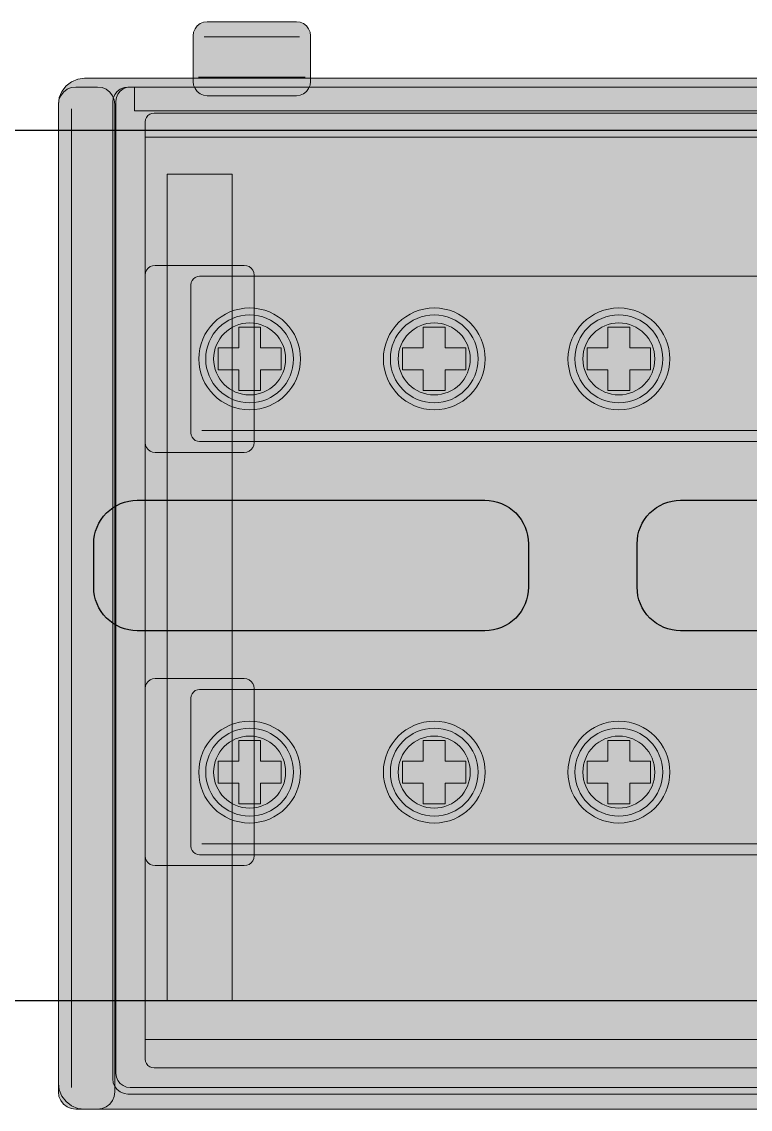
# Model space of a CAD drawing. Header units: millimetres. Extents: x 2517 to 4319, y 573 to 1664.
# Drawn here: x 2837.5 to 2871, y 786.9 to 836.9 of the extents above; entities that cross this region are included whole.
import ezdxf

# ---------------------------------------------------------------- set-up
doc = ezdxf.new("R2010")
doc.units = ezdxf.units.MM
for name, color, linetype, lineweight in [('EKF_DETAILS', 7, 'Continuous', 5), ('EKF_FILL', 7, 'Continuous', 5), ('EKF_OUTLINE', 7, 'Continuous', 13), ('EKF_TERMINALS', 7, 'Continuous', 5)]:
    doc.layers.add(name, color=color, linetype=linetype, lineweight=lineweight)

# ---------------------------------------------------------------- blocks, each defined once
blk = doc.blocks.new('*U7')
at = {"ltscale": 2}
blk.add_lwpolyline([(0, 20), (0, -20), (895.8, -20), (895.8, 20), (0, 20)], dxfattribs=at)
for points in [[(315.234, 3), (331.234, 3, -0.414214), (333.234, 1), (333.234, -1, -0.414214), (331.234, -3), (315.234, -3, -0.414214), (313.234, -1), (313.234, 1, -0.414214)], [(340.234, 3), (356.234, 3, -0.414214), (358.234, 1), (358.234, -1, -0.414214), (356.234, -3), (340.234, -3, -0.414214), (338.234, -1), (338.234, 1, -0.414214)]]:
    blk.add_lwpolyline(points, format="xyb", close=True, dxfattribs=at)
blk = doc.blocks.new('EKF_CM_2x15')
at = {"layer": 'EKF_FILL', "true_color": 0x74745f}
blk.add_hatch(color=47, dxfattribs=at).paths.add_polyline_path([(10.95, 50), (11.118, 49.978), (11.275, 49.913), (11.41, 49.81), (11.513, 49.675), (11.578, 49.518), (11.6, 49.35), (11.6, 47.25), (11.578, 47.082), (11.513, 46.925), (11.41, 46.79), (11.275, 46.687), (11.118, 46.622), (10.95, 46.6), (6.85, 46.6), (6.682, 46.622), (6.525, 46.687), (6.39, 46.79), (6.287, 46.925), (6.222, 47.082), (6.2, 47.25), (6.2, 49.35), (6.222, 49.518), (6.287, 49.675), (6.39, 49.81), (6.525, 49.913), (6.682, 49.978), (6.85, 50)])
at = {"layer": 'EKF_FILL', "true_color": 0xe3e8e5}
blk.add_hatch(color=254, dxfattribs=at).paths.add_polyline_path([(135.3, 47.4), (135.611, 47.359), (135.9, 47.239), (136.149, 47.049), (136.339, 46.8), (136.459, 46.511), (136.5, 46.2), (136.5, 1.2), (136.459, 0.889), (136.339, 0.6), (136.149, 0.351), (135.9, 0.161), (135.611, 0.041), (135.3, 0), (1.2, 0), (0.889, 0.041), (0.6, 0.161), (0.351, 0.351), (0.161, 0.6), (0.041, 0.889), (0, 1.2), (0, 46.2), (0.041, 46.511), (0.161, 46.8), (0.351, 47.049), (0.6, 47.239), (0.889, 47.359), (1.2, 47.4)])
at = {"layer": 'EKF_FILL', "true_color": 0xe4e9e6}
blk.add_hatch(color=254, dxfattribs=at).paths.add_polyline_path([(1.8, 47), (2.007, 46.973), (2.2, 46.893), (2.366, 46.766), (2.493, 46.6), (2.573, 46.407), (2.6, 46.2), (2.6, 0.8), (2.573, 0.593), (2.493, 0.4), (2.366, 0.234), (2.2, 0.107), (2.007, 0.027), (1.8, 0), (0.8, 0), (0.593, 0.027), (0.4, 0.107), (0.234, 0.234), (0.107, 0.4), (0.027, 0.593), (0, 0.8), (0, 46.2), (0.027, 46.407), (0.107, 46.6), (0.234, 46.766), (0.4, 46.893), (0.593, 46.973), (0.8, 47)])
at = {"layer": 'EKF_FILL', "true_color": 0x55564e}
blk.add_hatch(color=251, dxfattribs=at).paths.add_polyline_path([(133.3, 47), (133.481, 46.976), (133.65, 46.906), (133.795, 46.795), (133.906, 46.65), (133.976, 46.481), (134, 46.3), (134, 1.4), (133.976, 1.219), (133.906, 1.05), (133.795, 0.905), (133.65, 0.794), (133.481, 0.724), (133.3, 0.7), (3.2, 0.7), (3.019, 0.724), (2.85, 0.794), (2.705, 0.905), (2.594, 1.05), (2.524, 1.219), (2.5, 1.4), (2.5, 46.3), (2.524, 46.481), (2.594, 46.65), (2.705, 46.795), (2.85, 46.906), (3.019, 46.976), (3.2, 47)])
at = {"layer": 'EKF_FILL', "true_color": 0x797c6b}
blk.add_hatch(color=8, dxfattribs=at).paths.add_polyline_path([(3.5, 47), (133, 47), (133, 45.9), (3.5, 45.9)])
at = {"layer": 'EKF_FILL', "true_color": 0x8b8e81}
blk.add_hatch(color=252, dxfattribs=at).paths.add_polyline_path([(3.3, 46.2), (133.2, 46.2), (133.2, 45), (3.3, 45)])
at = {"layer": 'EKF_FILL', "true_color": 0x66665a}
blk.add_hatch(color=251, dxfattribs=at).paths.add_polyline_path([(132.1, 45.8), (132.204, 45.786), (132.3, 45.746), (132.383, 45.683), (132.446, 45.6), (132.486, 45.504), (132.5, 45.4), (132.5, 2.3), (132.486, 2.196), (132.446, 2.1), (132.383, 2.017), (132.3, 1.954), (132.204, 1.914), (132.1, 1.9), (4.4, 1.9), (4.296, 1.914), (4.2, 1.954), (4.117, 2.017), (4.054, 2.1), (4.014, 2.196), (4, 2.3), (4, 45.4), (4.014, 45.504), (4.054, 45.6), (4.117, 45.683), (4.2, 45.746), (4.296, 45.786), (4.4, 45.8)])
at = {"layer": 'EKF_FILL', "true_color": 0x7d7d6d}
blk.add_hatch(color=8, dxfattribs=at).paths.add_polyline_path([(5, 43), (8, 43), (8, 5), (5, 5)])
at = {"layer": 'EKF_FILL', "true_color": 0x56594c}
for points in [[(8.55, 38.8), (8.666, 38.785), (8.775, 38.74), (8.868, 38.668), (8.94, 38.575), (8.985, 38.466), (9, 38.35), (9, 30.65), (8.985, 30.534), (8.94, 30.425), (8.868, 30.332), (8.775, 30.26), (8.666, 30.215), (8.55, 30.2), (4.45, 30.2), (4.334, 30.215), (4.225, 30.26), (4.132, 30.332), (4.06, 30.425), (4.015, 30.534), (4, 30.65), (4, 38.35), (4.015, 38.466), (4.06, 38.575), (4.132, 38.668), (4.225, 38.74), (4.334, 38.785), (4.45, 38.8)], [(8.55, 19.8), (8.666, 19.785), (8.775, 19.74), (8.868, 19.668), (8.94, 19.575), (8.985, 19.466), (9, 19.35), (9, 11.65), (8.985, 11.534), (8.94, 11.425), (8.868, 11.332), (8.775, 11.26), (8.666, 11.215), (8.55, 11.2), (4.45, 11.2), (4.334, 11.215), (4.225, 11.26), (4.132, 11.332), (4.06, 11.425), (4.015, 11.534), (4, 11.65), (4, 19.35), (4.015, 19.466), (4.06, 19.575), (4.132, 19.668), (4.225, 19.74), (4.334, 19.785), (4.45, 19.8)]]:
    blk.add_hatch(color=251, dxfattribs=at).paths.add_polyline_path(points)
at = {"layer": 'EKF_FILL', "true_color": 0x8b805d}
for points in [[(130, 38.3), (130.104, 38.286), (130.2, 38.246), (130.283, 38.183), (130.346, 38.1), (130.386, 38.004), (130.4, 37.9), (130.4, 31.1), (130.386, 30.996), (130.346, 30.9), (130.283, 30.817), (130.2, 30.754), (130.104, 30.714), (130, 30.7), (6.5, 30.7), (6.396, 30.714), (6.3, 30.754), (6.217, 30.817), (6.154, 30.9), (6.114, 30.996), (6.1, 31.1), (6.1, 37.9), (6.114, 38.004), (6.154, 38.1), (6.217, 38.183), (6.3, 38.246), (6.396, 38.286), (6.5, 38.3)], [(130, 19.3), (130.104, 19.286), (130.2, 19.246), (130.283, 19.183), (130.346, 19.1), (130.386, 19.004), (130.4, 18.9), (130.4, 12.1), (130.386, 11.996), (130.346, 11.9), (130.283, 11.817), (130.2, 11.754), (130.104, 11.714), (130, 11.7), (6.5, 11.7), (6.396, 11.714), (6.3, 11.754), (6.217, 11.817), (6.154, 11.9), (6.114, 11.996), (6.1, 12.1), (6.1, 18.9), (6.114, 19.004), (6.154, 19.1), (6.217, 19.183), (6.3, 19.246), (6.396, 19.286), (6.5, 19.3)]]:
    blk.add_hatch(color=45, dxfattribs=at).paths.add_polyline_path(points)
at = {"layer": 'EKF_FILL', "true_color": 0x625f4e}
for points in [[(11.14, 34.5), (11.12, 34.195), (11.06, 33.894), (10.962, 33.605), (10.826, 33.33), (10.656, 33.075), (10.455, 32.845), (10.225, 32.644), (9.97, 32.474), (9.695, 32.338), (9.406, 32.24), (9.105, 32.18), (8.8, 32.16), (8.495, 32.18), (8.194, 32.24), (7.905, 32.338), (7.63, 32.474), (7.375, 32.644), (7.145, 32.845), (6.944, 33.075), (6.774, 33.33), (6.638, 33.605), (6.54, 33.894), (6.48, 34.195), (6.46, 34.5), (6.48, 34.805), (6.54, 35.106), (6.638, 35.395), (6.774, 35.67), (6.944, 35.925), (7.145, 36.155), (7.375, 36.356), (7.63, 36.526), (7.905, 36.662), (8.194, 36.76), (8.495, 36.82), (8.8, 36.84), (9.105, 36.82), (9.406, 36.76), (9.695, 36.662), (9.97, 36.526), (10.225, 36.356), (10.455, 36.155), (10.656, 35.925), (10.826, 35.67), (10.962, 35.395), (11.06, 35.106), (11.12, 34.805)], [(19.633, 34.5), (19.613, 34.195), (19.553, 33.894), (19.455, 33.605), (19.319, 33.33), (19.149, 33.075), (18.947, 32.845), (18.717, 32.644), (18.463, 32.474), (18.188, 32.338), (17.898, 32.24), (17.598, 32.18), (17.293, 32.16), (16.987, 32.18), (16.687, 32.24), (16.397, 32.338), (16.123, 32.474), (15.868, 32.644), (15.638, 32.845), (15.436, 33.075), (15.266, 33.33), (15.131, 33.605), (15.033, 33.894), (14.973, 34.195), (14.953, 34.5), (14.973, 34.805), (15.033, 35.106), (15.131, 35.395), (15.266, 35.67), (15.436, 35.925), (15.638, 36.155), (15.868, 36.356), (16.123, 36.526), (16.397, 36.662), (16.687, 36.76), (16.987, 36.82), (17.293, 36.84), (17.598, 36.82), (17.898, 36.76), (18.188, 36.662), (18.463, 36.526), (18.717, 36.356), (18.947, 36.155), (19.149, 35.925), (19.319, 35.67), (19.455, 35.395), (19.553, 35.106), (19.613, 34.805)], [(28.126, 34.5), (28.106, 34.195), (28.046, 33.894), (27.948, 33.605), (27.812, 33.33), (27.642, 33.075), (27.44, 32.845), (27.21, 32.644), (26.956, 32.474), (26.681, 32.338), (26.391, 32.24), (26.091, 32.18), (25.786, 32.16), (25.48, 32.18), (25.18, 32.24), (24.89, 32.338), (24.616, 32.474), (24.361, 32.644), (24.131, 32.845), (23.929, 33.075), (23.759, 33.33), (23.624, 33.605), (23.525, 33.894), (23.466, 34.195), (23.446, 34.5), (23.466, 34.805), (23.525, 35.106), (23.624, 35.395), (23.759, 35.67), (23.929, 35.925), (24.131, 36.155), (24.361, 36.356), (24.616, 36.526), (24.89, 36.662), (25.18, 36.76), (25.48, 36.82), (25.786, 36.84), (26.091, 36.82), (26.391, 36.76), (26.681, 36.662), (26.956, 36.526), (27.21, 36.356), (27.44, 36.155), (27.642, 35.925), (27.812, 35.67), (27.948, 35.395), (28.046, 35.106), (28.106, 34.805)], [(11.14, 15.5), (11.12, 15.195), (11.06, 14.894), (10.962, 14.605), (10.826, 14.33), (10.656, 14.075), (10.455, 13.845), (10.225, 13.644), (9.97, 13.474), (9.695, 13.338), (9.406, 13.24), (9.105, 13.18), (8.8, 13.16), (8.495, 13.18), (8.194, 13.24), (7.905, 13.338), (7.63, 13.474), (7.375, 13.644), (7.145, 13.845), (6.944, 14.075), (6.774, 14.33), (6.638, 14.605), (6.54, 14.894), (6.48, 15.195), (6.46, 15.5), (6.48, 15.805), (6.54, 16.106), (6.638, 16.395), (6.774, 16.67), (6.944, 16.925), (7.145, 17.155), (7.375, 17.356), (7.63, 17.526), (7.905, 17.662), (8.194, 17.76), (8.495, 17.82), (8.8, 17.84), (9.105, 17.82), (9.406, 17.76), (9.695, 17.662), (9.97, 17.526), (10.225, 17.356), (10.455, 17.155), (10.656, 16.925), (10.826, 16.67), (10.962, 16.395), (11.06, 16.106), (11.12, 15.805)], [(19.633, 15.5), (19.613, 15.195), (19.553, 14.894), (19.455, 14.605), (19.319, 14.33), (19.149, 14.075), (18.947, 13.845), (18.717, 13.644), (18.463, 13.474), (18.188, 13.338), (17.898, 13.24), (17.598, 13.18), (17.293, 13.16), (16.987, 13.18), (16.687, 13.24), (16.397, 13.338), (16.123, 13.474), (15.868, 13.644), (15.638, 13.845), (15.436, 14.075), (15.266, 14.33), (15.131, 14.605), (15.033, 14.894), (14.973, 15.195), (14.953, 15.5), (14.973, 15.805), (15.033, 16.106), (15.131, 16.395), (15.266, 16.67), (15.436, 16.925), (15.638, 17.155), (15.868, 17.356), (16.123, 17.526), (16.397, 17.662), (16.687, 17.76), (16.987, 17.82), (17.293, 17.84), (17.598, 17.82), (17.898, 17.76), (18.188, 17.662), (18.463, 17.526), (18.717, 17.356), (18.947, 17.155), (19.149, 16.925), (19.319, 16.67), (19.455, 16.395), (19.553, 16.106), (19.613, 15.805)], [(28.126, 15.5), (28.106, 15.195), (28.046, 14.894), (27.948, 14.605), (27.812, 14.33), (27.642, 14.075), (27.44, 13.845), (27.21, 13.644), (26.956, 13.474), (26.681, 13.338), (26.391, 13.24), (26.091, 13.18), (25.786, 13.16), (25.48, 13.18), (25.18, 13.24), (24.89, 13.338), (24.616, 13.474), (24.361, 13.644), (24.131, 13.845), (23.929, 14.075), (23.759, 14.33), (23.624, 14.605), (23.525, 14.894), (23.466, 15.195), (23.446, 15.5), (23.466, 15.805), (23.525, 16.106), (23.624, 16.395), (23.759, 16.67), (23.929, 16.925), (24.131, 17.155), (24.361, 17.356), (24.616, 17.526), (24.89, 17.662), (25.18, 17.76), (25.48, 17.82), (25.786, 17.84), (26.091, 17.82), (26.391, 17.76), (26.681, 17.662), (26.956, 17.526), (27.21, 17.356), (27.44, 17.155), (27.642, 16.925), (27.812, 16.67), (27.948, 16.395), (28.046, 16.106), (28.106, 15.805)]]:
    blk.add_hatch(color=251, dxfattribs=at).paths.add_polyline_path(points)
at = {"layer": 'EKF_FILL', "true_color": 0x909087}
for points in [[(10.82, 34.5), (10.803, 34.236), (10.751, 33.977), (10.666, 33.727), (10.549, 33.49), (10.403, 33.27), (10.228, 33.072), (10.03, 32.897), (9.81, 32.751), (9.573, 32.634), (9.323, 32.549), (9.064, 32.497), (8.8, 32.48), (8.536, 32.497), (8.277, 32.549), (8.027, 32.634), (7.79, 32.751), (7.57, 32.897), (7.372, 33.072), (7.197, 33.27), (7.051, 33.49), (6.934, 33.727), (6.849, 33.977), (6.797, 34.236), (6.78, 34.5), (6.797, 34.764), (6.849, 35.023), (6.934, 35.273), (7.051, 35.51), (7.197, 35.73), (7.372, 35.928), (7.57, 36.103), (7.79, 36.249), (8.027, 36.366), (8.277, 36.451), (8.536, 36.503), (8.8, 36.52), (9.064, 36.503), (9.323, 36.451), (9.573, 36.366), (9.81, 36.249), (10.03, 36.103), (10.228, 35.928), (10.403, 35.73), (10.549, 35.51), (10.666, 35.273), (10.751, 35.023), (10.803, 34.764)], [(19.313, 34.5), (19.296, 34.236), (19.244, 33.977), (19.159, 33.727), (19.042, 33.49), (18.895, 33.27), (18.721, 33.072), (18.523, 32.897), (18.303, 32.751), (18.066, 32.634), (17.816, 32.549), (17.557, 32.497), (17.293, 32.48), (17.029, 32.497), (16.77, 32.549), (16.52, 32.634), (16.283, 32.751), (16.063, 32.897), (15.865, 33.072), (15.69, 33.27), (15.543, 33.49), (15.427, 33.727), (15.342, 33.977), (15.29, 34.236), (15.273, 34.5), (15.29, 34.764), (15.342, 35.023), (15.427, 35.273), (15.543, 35.51), (15.69, 35.73), (15.865, 35.928), (16.063, 36.103), (16.283, 36.249), (16.52, 36.366), (16.77, 36.451), (17.029, 36.503), (17.293, 36.52), (17.557, 36.503), (17.816, 36.451), (18.066, 36.366), (18.303, 36.249), (18.523, 36.103), (18.721, 35.928), (18.895, 35.73), (19.042, 35.51), (19.159, 35.273), (19.244, 35.023), (19.296, 34.764)], [(27.806, 34.5), (27.788, 34.236), (27.737, 33.977), (27.652, 33.727), (27.535, 33.49), (27.388, 33.27), (27.214, 33.072), (27.015, 32.897), (26.796, 32.751), (26.559, 32.634), (26.309, 32.549), (26.049, 32.497), (25.786, 32.48), (25.522, 32.497), (25.263, 32.549), (25.013, 32.634), (24.776, 32.751), (24.556, 32.897), (24.357, 33.072), (24.183, 33.27), (24.036, 33.49), (23.919, 33.727), (23.835, 33.977), (23.783, 34.236), (23.766, 34.5), (23.783, 34.764), (23.835, 35.023), (23.919, 35.273), (24.036, 35.51), (24.183, 35.73), (24.357, 35.928), (24.556, 36.103), (24.776, 36.249), (25.013, 36.366), (25.263, 36.451), (25.522, 36.503), (25.786, 36.52), (26.049, 36.503), (26.309, 36.451), (26.559, 36.366), (26.796, 36.249), (27.015, 36.103), (27.214, 35.928), (27.388, 35.73), (27.535, 35.51), (27.652, 35.273), (27.737, 35.023), (27.788, 34.764)], [(10.82, 15.5), (10.803, 15.236), (10.751, 14.977), (10.666, 14.727), (10.549, 14.49), (10.403, 14.27), (10.228, 14.072), (10.03, 13.897), (9.81, 13.751), (9.573, 13.634), (9.323, 13.549), (9.064, 13.497), (8.8, 13.48), (8.536, 13.497), (8.277, 13.549), (8.027, 13.634), (7.79, 13.751), (7.57, 13.897), (7.372, 14.072), (7.197, 14.27), (7.051, 14.49), (6.934, 14.727), (6.849, 14.977), (6.797, 15.236), (6.78, 15.5), (6.797, 15.764), (6.849, 16.023), (6.934, 16.273), (7.051, 16.51), (7.197, 16.73), (7.372, 16.928), (7.57, 17.103), (7.79, 17.249), (8.027, 17.366), (8.277, 17.451), (8.536, 17.503), (8.8, 17.52), (9.064, 17.503), (9.323, 17.451), (9.573, 17.366), (9.81, 17.249), (10.03, 17.103), (10.228, 16.928), (10.403, 16.73), (10.549, 16.51), (10.666, 16.273), (10.751, 16.023), (10.803, 15.764)], [(19.313, 15.5), (19.296, 15.236), (19.244, 14.977), (19.159, 14.727), (19.042, 14.49), (18.895, 14.27), (18.721, 14.072), (18.523, 13.897), (18.303, 13.751), (18.066, 13.634), (17.816, 13.549), (17.557, 13.497), (17.293, 13.48), (17.029, 13.497), (16.77, 13.549), (16.52, 13.634), (16.283, 13.751), (16.063, 13.897), (15.865, 14.072), (15.69, 14.27), (15.543, 14.49), (15.427, 14.727), (15.342, 14.977), (15.29, 15.236), (15.273, 15.5), (15.29, 15.764), (15.342, 16.023), (15.427, 16.273), (15.543, 16.51), (15.69, 16.73), (15.865, 16.928), (16.063, 17.103), (16.283, 17.249), (16.52, 17.366), (16.77, 17.451), (17.029, 17.503), (17.293, 17.52), (17.557, 17.503), (17.816, 17.451), (18.066, 17.366), (18.303, 17.249), (18.523, 17.103), (18.721, 16.928), (18.895, 16.73), (19.042, 16.51), (19.159, 16.273), (19.244, 16.023), (19.296, 15.764)], [(27.806, 15.5), (27.788, 15.236), (27.737, 14.977), (27.652, 14.727), (27.535, 14.49), (27.388, 14.27), (27.214, 14.072), (27.015, 13.897), (26.796, 13.751), (26.559, 13.634), (26.309, 13.549), (26.049, 13.497), (25.786, 13.48), (25.522, 13.497), (25.263, 13.549), (25.013, 13.634), (24.776, 13.751), (24.556, 13.897), (24.357, 14.072), (24.183, 14.27), (24.036, 14.49), (23.919, 14.727), (23.835, 14.977), (23.783, 15.236), (23.766, 15.5), (23.783, 15.764), (23.835, 16.023), (23.919, 16.273), (24.036, 16.51), (24.183, 16.73), (24.357, 16.928), (24.556, 17.103), (24.776, 17.249), (25.013, 17.366), (25.263, 17.451), (25.522, 17.503), (25.786, 17.52), (26.049, 17.503), (26.309, 17.451), (26.559, 17.366), (26.796, 17.249), (27.015, 17.103), (27.214, 16.928), (27.388, 16.73), (27.535, 16.51), (27.652, 16.273), (27.737, 16.023), (27.788, 15.764)]]:
    blk.add_hatch(color=252, dxfattribs=at).paths.add_polyline_path(points)
at = {"layer": 'EKF_FILL', "true_color": 0x797d75}
for points in [[(10.456, 34.5), (10.442, 34.284), (10.4, 34.071), (10.33, 33.866), (10.234, 33.672), (10.114, 33.492), (9.971, 33.329), (9.808, 33.186), (9.628, 33.066), (9.434, 32.97), (9.229, 32.9), (9.016, 32.858), (8.8, 32.844), (8.584, 32.858), (8.371, 32.9), (8.166, 32.97), (7.972, 33.066), (7.792, 33.186), (7.629, 33.329), (7.486, 33.492), (7.366, 33.672), (7.27, 33.866), (7.2, 34.071), (7.158, 34.284), (7.144, 34.5), (7.158, 34.716), (7.2, 34.929), (7.27, 35.134), (7.366, 35.328), (7.486, 35.508), (7.629, 35.671), (7.792, 35.814), (7.972, 35.934), (8.166, 36.03), (8.371, 36.1), (8.584, 36.142), (8.8, 36.156), (9.016, 36.142), (9.229, 36.1), (9.434, 36.03), (9.628, 35.934), (9.808, 35.814), (9.971, 35.671), (10.114, 35.508), (10.234, 35.328), (10.33, 35.134), (10.4, 34.929), (10.442, 34.716)], [(18.949, 34.5), (18.935, 34.284), (18.893, 34.071), (18.823, 33.866), (18.727, 33.672), (18.607, 33.492), (18.464, 33.329), (18.301, 33.186), (18.121, 33.066), (17.927, 32.97), (17.722, 32.9), (17.509, 32.858), (17.293, 32.844), (17.077, 32.858), (16.864, 32.9), (16.659, 32.97), (16.465, 33.066), (16.285, 33.186), (16.122, 33.329), (15.979, 33.492), (15.858, 33.672), (15.763, 33.866), (15.693, 34.071), (15.651, 34.284), (15.636, 34.5), (15.651, 34.716), (15.693, 34.929), (15.763, 35.134), (15.858, 35.328), (15.979, 35.508), (16.122, 35.671), (16.285, 35.814), (16.465, 35.934), (16.659, 36.03), (16.864, 36.1), (17.077, 36.142), (17.293, 36.156), (17.509, 36.142), (17.722, 36.1), (17.927, 36.03), (18.121, 35.934), (18.301, 35.814), (18.464, 35.671), (18.607, 35.508), (18.727, 35.328), (18.823, 35.134), (18.893, 34.929), (18.935, 34.716)], [(27.442, 34.5), (27.428, 34.284), (27.386, 34.071), (27.316, 33.866), (27.22, 33.672), (27.1, 33.492), (26.957, 33.329), (26.794, 33.186), (26.614, 33.066), (26.42, 32.97), (26.214, 32.9), (26.002, 32.858), (25.786, 32.844), (25.57, 32.858), (25.357, 32.9), (25.152, 32.97), (24.958, 33.066), (24.777, 33.186), (24.614, 33.329), (24.472, 33.492), (24.351, 33.672), (24.255, 33.866), (24.186, 34.071), (24.143, 34.284), (24.129, 34.5), (24.143, 34.716), (24.186, 34.929), (24.255, 35.134), (24.351, 35.328), (24.472, 35.508), (24.614, 35.671), (24.777, 35.814), (24.958, 35.934), (25.152, 36.03), (25.357, 36.1), (25.57, 36.142), (25.786, 36.156), (26.002, 36.142), (26.214, 36.1), (26.42, 36.03), (26.614, 35.934), (26.794, 35.814), (26.957, 35.671), (27.1, 35.508), (27.22, 35.328), (27.316, 35.134), (27.386, 34.929), (27.428, 34.716)], [(10.456, 15.5), (10.442, 15.284), (10.4, 15.071), (10.33, 14.866), (10.234, 14.672), (10.114, 14.492), (9.971, 14.329), (9.808, 14.186), (9.628, 14.066), (9.434, 13.97), (9.229, 13.9), (9.016, 13.858), (8.8, 13.844), (8.584, 13.858), (8.371, 13.9), (8.166, 13.97), (7.972, 14.066), (7.792, 14.186), (7.629, 14.329), (7.486, 14.492), (7.366, 14.672), (7.27, 14.866), (7.2, 15.071), (7.158, 15.284), (7.144, 15.5), (7.158, 15.716), (7.2, 15.929), (7.27, 16.134), (7.366, 16.328), (7.486, 16.508), (7.629, 16.671), (7.792, 16.814), (7.972, 16.934), (8.166, 17.03), (8.371, 17.1), (8.584, 17.142), (8.8, 17.156), (9.016, 17.142), (9.229, 17.1), (9.434, 17.03), (9.628, 16.934), (9.808, 16.814), (9.971, 16.671), (10.114, 16.508), (10.234, 16.328), (10.33, 16.134), (10.4, 15.929), (10.442, 15.716)], [(18.949, 15.5), (18.935, 15.284), (18.893, 15.071), (18.823, 14.866), (18.727, 14.672), (18.607, 14.492), (18.464, 14.329), (18.301, 14.186), (18.121, 14.066), (17.927, 13.97), (17.722, 13.9), (17.509, 13.858), (17.293, 13.844), (17.077, 13.858), (16.864, 13.9), (16.659, 13.97), (16.465, 14.066), (16.285, 14.186), (16.122, 14.329), (15.979, 14.492), (15.858, 14.672), (15.763, 14.866), (15.693, 15.071), (15.651, 15.284), (15.636, 15.5), (15.651, 15.716), (15.693, 15.929), (15.763, 16.134), (15.858, 16.328), (15.979, 16.508), (16.122, 16.671), (16.285, 16.814), (16.465, 16.934), (16.659, 17.03), (16.864, 17.1), (17.077, 17.142), (17.293, 17.156), (17.509, 17.142), (17.722, 17.1), (17.927, 17.03), (18.121, 16.934), (18.301, 16.814), (18.464, 16.671), (18.607, 16.508), (18.727, 16.328), (18.823, 16.134), (18.893, 15.929), (18.935, 15.716)], [(27.442, 15.5), (27.428, 15.284), (27.386, 15.071), (27.316, 14.866), (27.22, 14.672), (27.1, 14.492), (26.957, 14.329), (26.794, 14.186), (26.614, 14.066), (26.42, 13.97), (26.214, 13.9), (26.002, 13.858), (25.786, 13.844), (25.57, 13.858), (25.357, 13.9), (25.152, 13.97), (24.958, 14.066), (24.777, 14.186), (24.614, 14.329), (24.472, 14.492), (24.351, 14.672), (24.255, 14.866), (24.186, 15.071), (24.143, 15.284), (24.129, 15.5), (24.143, 15.716), (24.186, 15.929), (24.255, 16.134), (24.351, 16.328), (24.472, 16.508), (24.614, 16.671), (24.777, 16.814), (24.958, 16.934), (25.152, 17.03), (25.357, 17.1), (25.57, 17.142), (25.786, 17.156), (26.002, 17.142), (26.214, 17.1), (26.42, 17.03), (26.614, 16.934), (26.794, 16.814), (26.957, 16.671), (27.1, 16.508), (27.22, 16.328), (27.316, 16.134), (27.386, 15.929), (27.428, 15.716)]]:
    blk.add_hatch(color=8, dxfattribs=at).paths.add_polyline_path(points)
at = {"layer": 'EKF_FILL', "true_color": 0x40473f}
for points in [[(8.295, 35.954), (9.305, 35.954), (9.305, 35.005), (10.254, 35.005), (10.254, 33.995), (9.305, 33.995), (9.305, 33.046), (8.295, 33.046), (8.295, 33.995), (7.346, 33.995), (7.346, 35.005), (8.295, 35.005)], [(16.788, 35.954), (17.798, 35.954), (17.798, 35.005), (18.747, 35.005), (18.747, 33.995), (17.798, 33.995), (17.798, 33.046), (16.788, 33.046), (16.788, 33.995), (15.838, 33.995), (15.838, 35.005), (16.788, 35.005)], [(25.281, 35.954), (26.291, 35.954), (26.291, 35.005), (27.24, 35.005), (27.24, 33.995), (26.291, 33.995), (26.291, 33.046), (25.281, 33.046), (25.281, 33.995), (24.331, 33.995), (24.331, 35.005), (25.281, 35.005)], [(8.295, 16.954), (9.305, 16.954), (9.305, 16.005), (10.254, 16.005), (10.254, 14.995), (9.305, 14.995), (9.305, 14.046), (8.295, 14.046), (8.295, 14.995), (7.346, 14.995), (7.346, 16.005), (8.295, 16.005)], [(16.788, 16.954), (17.798, 16.954), (17.798, 16.005), (18.747, 16.005), (18.747, 14.995), (17.798, 14.995), (17.798, 14.046), (16.788, 14.046), (16.788, 14.995), (15.838, 14.995), (15.838, 16.005), (16.788, 16.005)], [(25.281, 16.954), (26.291, 16.954), (26.291, 16.005), (27.24, 16.005), (27.24, 14.995), (26.291, 14.995), (26.291, 14.046), (25.281, 14.046), (25.281, 14.995), (24.331, 14.995), (24.331, 16.005), (25.281, 16.005)]]:
    blk.add_hatch(color=69, dxfattribs=at).paths.add_polyline_path(points)
at = {"layer": 'EKF_FILL', "true_color": 0x383e35}
blk.add_hatch(color=250, dxfattribs=at).paths.add_polyline_path([(3.1, 3), (133.4, 3), (133.4, 1.5), (3.1, 1.5)])
at = {"layer": 'EKF_DETAILS', "color": 253, "lineweight": 5, "true_color": 0xbeb69b}
blk.add_line((6.7, 49.3), (11.1, 49.3), dxfattribs=at)
at = {"layer": 'EKF_DETAILS', "color": 250, "lineweight": 5, "true_color": 0x292f27}
blk.add_line((6.45, 47.45), (11.35, 47.45), dxfattribs=at)
at = {"layer": 'EKF_DETAILS', "color": 7, "lineweight": 5, "true_color": 0xffffff}
blk.add_line((0.6, 46), (0.6, 1), dxfattribs=at)
at = {"layer": 'EKF_DETAILS', "color": 253, "lineweight": 5, "true_color": 0xacafa4}
blk.add_line((4, 44.7), (132.5, 44.7), dxfattribs=at)
at = {"layer": 'EKF_DETAILS', "color": 252, "lineweight": 5, "true_color": 0x9a9d8e}
blk.add_line((4, 3.2), (132.5, 3.2), dxfattribs=at)
at = {"layer": 'EKF_DETAILS', "color": 250, "lineweight": 5, "true_color": 0x31372c}
blk.add_lwpolyline([(10.95, 50), (11.118, 49.978), (11.275, 49.913), (11.41, 49.81), (11.513, 49.675), (11.578, 49.518), (11.6, 49.35), (11.6, 47.25), (11.578, 47.082), (11.513, 46.925), (11.41, 46.79), (11.275, 46.687), (11.118, 46.622), (10.95, 46.6), (6.85, 46.6), (6.682, 46.622), (6.525, 46.687), (6.39, 46.79), (6.287, 46.925), (6.222, 47.082), (6.2, 47.25), (6.2, 49.35), (6.222, 49.518), (6.287, 49.675), (6.39, 49.81), (6.525, 49.913), (6.682, 49.978), (6.85, 50)], close=True, dxfattribs=at)
at = {"layer": 'EKF_DETAILS', "color": 251, "lineweight": 5, "true_color": 0x485046}
blk.add_lwpolyline([(1.8, 47), (2.007, 46.973), (2.2, 46.893), (2.366, 46.766), (2.493, 46.6), (2.573, 46.407), (2.6, 46.2), (2.6, 0.8), (2.573, 0.593), (2.493, 0.4), (2.366, 0.234), (2.2, 0.107), (2.007, 0.027), (1.8, 0), (0.8, 0), (0.593, 0.027), (0.4, 0.107), (0.234, 0.234), (0.107, 0.4), (0.027, 0.593), (0, 0.8), (0, 46.2), (0.027, 46.407), (0.107, 46.6), (0.234, 46.766), (0.4, 46.893), (0.593, 46.973), (0.8, 47)], close=True, dxfattribs=at)
at = {"layer": 'EKF_DETAILS', "color": 250, "lineweight": 5, "true_color": 0x282d29}
blk.add_lwpolyline([(133.3, 0.7), (3.2, 0.7), (3.019, 0.724), (2.85, 0.794), (2.705, 0.905), (2.594, 1.05), (2.524, 1.219), (2.5, 1.4), (2.5, 46.3), (2.524, 46.481), (2.594, 46.65), (2.705, 46.795), (2.85, 46.906), (3.019, 46.976), (3.2, 47), (133.3, 47)], dxfattribs=at)
at = {"layer": 'EKF_DETAILS', "color": 250, "lineweight": 5, "true_color": 0x30372f}
blk.add_lwpolyline([(133.2, 1), (3.3, 1), (3.132, 1.022), (2.975, 1.087), (2.84, 1.19), (2.737, 1.325), (2.672, 1.482), (2.65, 1.65), (2.65, 46.35), (2.672, 46.518), (2.737, 46.675), (2.84, 46.81), (2.975, 46.913), (3.132, 46.978), (3.3, 47), (133.2, 47)], dxfattribs=at)
at = {"layer": 'EKF_DETAILS', "color": 250, "lineweight": 5, "true_color": 0x373e31}
blk.add_lwpolyline([(3.5, 47), (133, 47), (133, 45.9), (3.5, 45.9)], close=True, dxfattribs=at)
at = {"layer": 'EKF_DETAILS', "color": 252, "lineweight": 5, "true_color": 0x8e9188}
blk.add_lwpolyline([(132.1, 1.9), (4.4, 1.9), (4.296, 1.914), (4.2, 1.954), (4.117, 2.017), (4.054, 2.1), (4.014, 2.196), (4, 2.3), (4, 45.4), (4.014, 45.504), (4.054, 45.6), (4.117, 45.683), (4.2, 45.746), (4.296, 45.786), (4.4, 45.8), (132.1, 45.8)], dxfattribs=at)
at = {"layer": 'EKF_DETAILS', "color": 59, "lineweight": 5, "true_color": 0x484d42}
blk.add_lwpolyline([(5, 43), (8, 43), (8, 5), (5, 5)], close=True, dxfattribs=at)
at = {"layer": 'EKF_DETAILS', "color": 69, "lineweight": 5, "true_color": 0x40463b}
for points in [[(8.55, 38.8), (8.666, 38.785), (8.775, 38.74), (8.868, 38.668), (8.94, 38.575), (8.985, 38.466), (9, 38.35), (9, 30.65), (8.985, 30.534), (8.94, 30.425), (8.868, 30.332), (8.775, 30.26), (8.666, 30.215), (8.55, 30.2), (4.45, 30.2), (4.334, 30.215), (4.225, 30.26), (4.132, 30.332), (4.06, 30.425), (4.015, 30.534), (4, 30.65), (4, 38.35), (4.015, 38.466), (4.06, 38.575), (4.132, 38.668), (4.225, 38.74), (4.334, 38.785), (4.45, 38.8)], [(8.55, 19.8), (8.666, 19.785), (8.775, 19.74), (8.868, 19.668), (8.94, 19.575), (8.985, 19.466), (9, 19.35), (9, 11.65), (8.985, 11.534), (8.94, 11.425), (8.868, 11.332), (8.775, 11.26), (8.666, 11.215), (8.55, 11.2), (4.45, 11.2), (4.334, 11.215), (4.225, 11.26), (4.132, 11.332), (4.06, 11.425), (4.015, 11.534), (4, 11.65), (4, 19.35), (4.015, 19.466), (4.06, 19.575), (4.132, 19.668), (4.225, 19.74), (4.334, 19.785), (4.45, 19.8)]]:
    blk.add_lwpolyline(points, close=True, dxfattribs=at)
at = {"layer": 'EKF_OUTLINE', "color": 250, "lineweight": 13, "true_color": 0x303733}
blk.add_lwpolyline([(135.3, 0), (1.2, 0), (0.889, 0.041), (0.6, 0.161), (0.351, 0.351), (0.161, 0.6), (0.041, 0.889), (0, 1.2), (0, 46.2), (0.041, 46.511), (0.161, 46.8), (0.351, 47.049), (0.6, 47.239), (0.889, 47.359), (1.2, 47.4), (135.3, 47.4)], dxfattribs=at)
at = {"layer": 'EKF_TERMINALS', "color": 33, "lineweight": 5, "true_color": 0xb1a078}
for p, q in [((6.6, 31.2), (129.9, 31.2)), ((6.6, 12.2), (129.9, 12.2))]:
    blk.add_line(p, q, dxfattribs=at)
at = {"layer": 'EKF_TERMINALS', "color": 59, "lineweight": 5, "true_color": 0x4b4e3f}
for points in [[(130, 30.7), (6.5, 30.7), (6.396, 30.714), (6.3, 30.754), (6.217, 30.817), (6.154, 30.9), (6.114, 30.996), (6.1, 31.1), (6.1, 37.9), (6.114, 38.004), (6.154, 38.1), (6.217, 38.183), (6.3, 38.246), (6.396, 38.286), (6.5, 38.3), (130, 38.3)], [(130, 11.7), (6.5, 11.7), (6.396, 11.714), (6.3, 11.754), (6.217, 11.817), (6.154, 11.9), (6.114, 11.996), (6.1, 12.1), (6.1, 18.9), (6.114, 19.004), (6.154, 19.1), (6.217, 19.183), (6.3, 19.246), (6.396, 19.286), (6.5, 19.3), (130, 19.3)]]:
    blk.add_lwpolyline(points, dxfattribs=at)
at = {"layer": 'EKF_TERMINALS', "color": 250, "lineweight": 5, "true_color": 0x333a33}
for points in [[(8.295, 35.954), (9.305, 35.954), (9.305, 35.005), (10.254, 35.005), (10.254, 33.995), (9.305, 33.995), (9.305, 33.046), (8.295, 33.046), (8.295, 33.995), (7.346, 33.995), (7.346, 35.005), (8.295, 35.005)], [(16.788, 35.954), (17.798, 35.954), (17.798, 35.005), (18.747, 35.005), (18.747, 33.995), (17.798, 33.995), (17.798, 33.046), (16.788, 33.046), (16.788, 33.995), (15.838, 33.995), (15.838, 35.005), (16.788, 35.005)], [(25.281, 35.954), (26.291, 35.954), (26.291, 35.005), (27.24, 35.005), (27.24, 33.995), (26.291, 33.995), (26.291, 33.046), (25.281, 33.046), (25.281, 33.995), (24.331, 33.995), (24.331, 35.005), (25.281, 35.005)], [(8.295, 16.954), (9.305, 16.954), (9.305, 16.005), (10.254, 16.005), (10.254, 14.995), (9.305, 14.995), (9.305, 14.046), (8.295, 14.046), (8.295, 14.995), (7.346, 14.995), (7.346, 16.005), (8.295, 16.005)], [(16.788, 16.954), (17.798, 16.954), (17.798, 16.005), (18.747, 16.005), (18.747, 14.995), (17.798, 14.995), (17.798, 14.046), (16.788, 14.046), (16.788, 14.995), (15.838, 14.995), (15.838, 16.005), (16.788, 16.005)], [(25.281, 16.954), (26.291, 16.954), (26.291, 16.005), (27.24, 16.005), (27.24, 14.995), (26.291, 14.995), (26.291, 14.046), (25.281, 14.046), (25.281, 14.995), (24.331, 14.995), (24.331, 16.005), (25.281, 16.005)]]:
    blk.add_lwpolyline(points, close=True, dxfattribs=at)
at = {"layer": 'EKF_TERMINALS', "color": 250, "lineweight": 5, "true_color": 0x383a35}
for centre, radius in [((8.8, 34.5), 2.34), ((8.8, 34.5), 2.02), ((17.293, 34.5), 2.34), ((17.293, 34.5), 2.02), ((25.786, 34.5), 2.34), ((25.786, 34.5), 2.02), ((8.8, 34.5), 1.656), ((17.293, 34.5), 1.656), ((25.786, 34.5), 1.656), ((8.8, 15.5), 2.34), ((8.8, 15.5), 2.02), ((17.293, 15.5), 2.34), ((17.293, 15.5), 2.02), ((25.786, 15.5), 2.34), ((25.786, 15.5), 2.02), ((8.8, 15.5), 1.656), ((17.293, 15.5), 1.656), ((25.786, 15.5), 1.656)]:
    blk.add_circle(centre, radius, dxfattribs=at)
blk = doc.blocks.new('*U39')
blk.add_blockref('EKF_CM_2x15', (0, 0))

msp = doc.modelspace()

# ---------------------------------------------------------------- block references
msp.add_blockref('*U39', (2839.15, 786.89))
at = {"color": 1}
msp.add_blockref('*U7', (2527.543, 811.89), dxfattribs=at)

doc.saveas('drawing.dxf')
